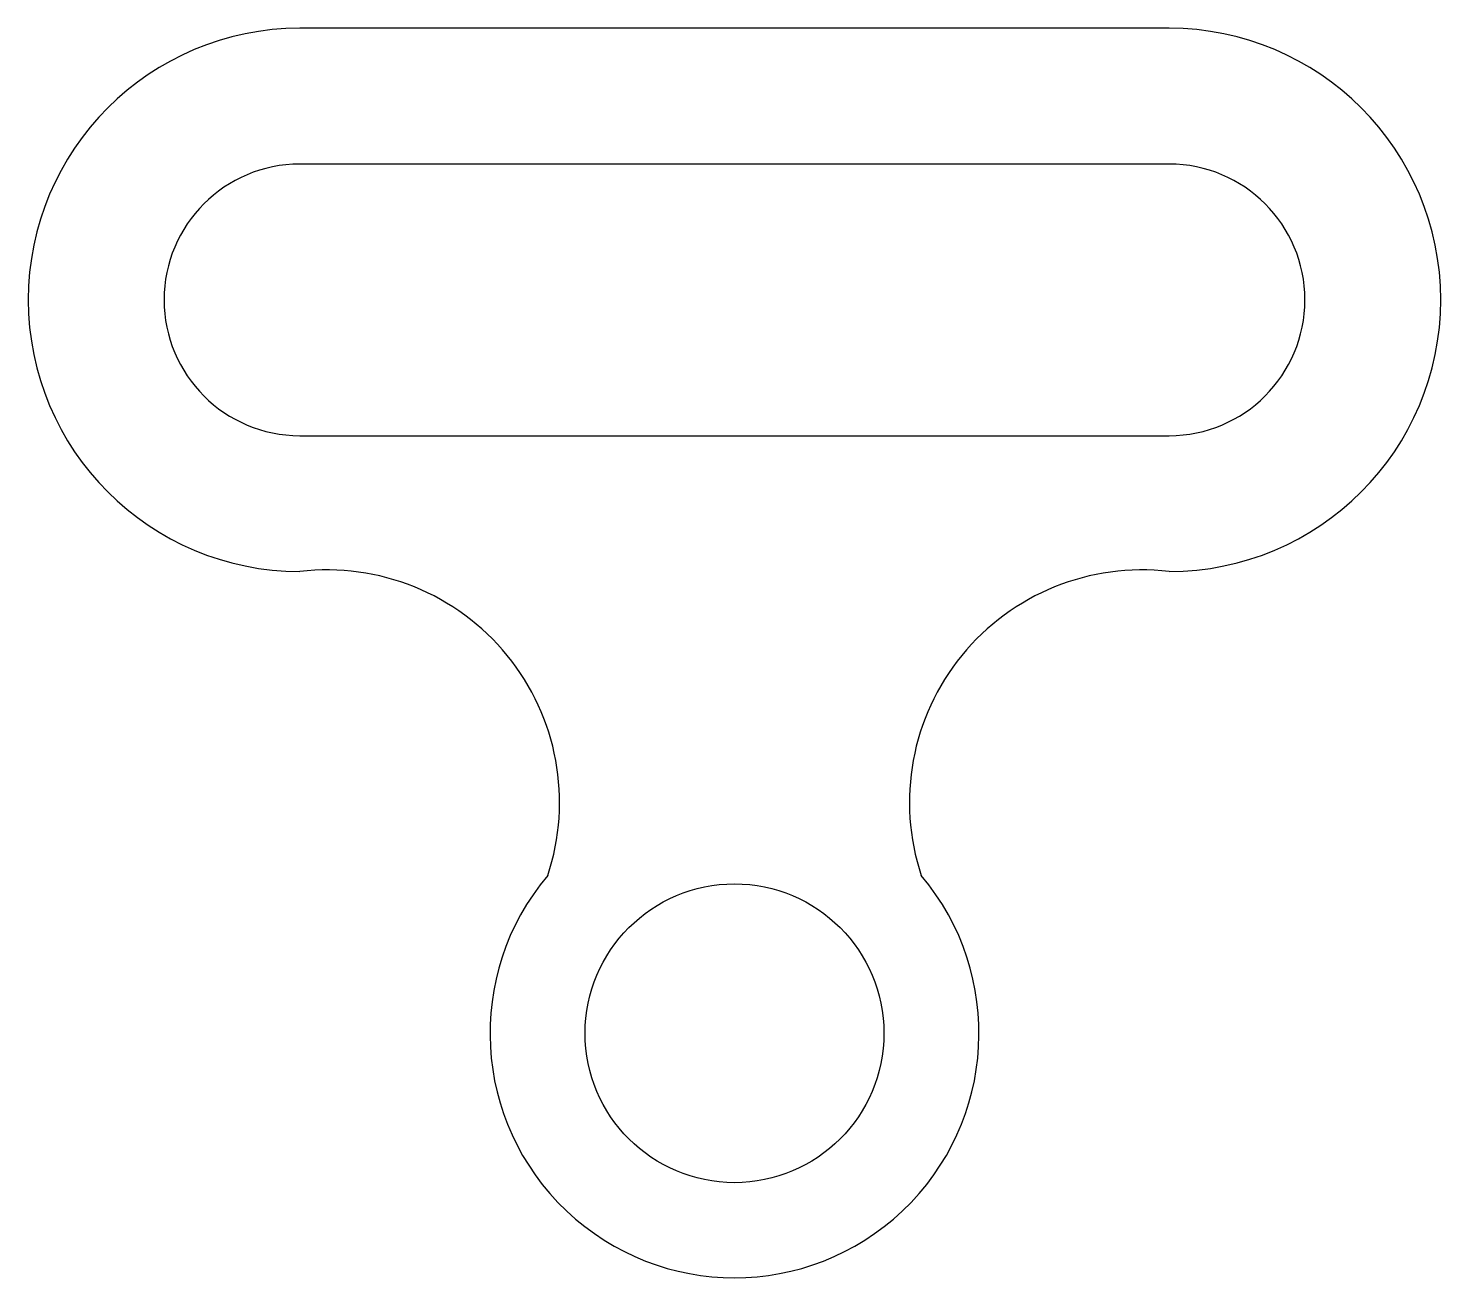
# Model space of a CAD drawing. Header units: millimetres. Extents: x -52 to 52, y -18 to 74.
import ezdxf

# ---------------------------------------------------------------- set-up
doc = ezdxf.new("R2010")
doc.units = ezdxf.units.MM

msp = doc.modelspace()

# ---------------------------------------------------------------- linework, layer by layer
at = {"color": 7, "linetype": 'Continuous', "lineweight": 25}
for p, q in [((32, 74), (-32, 74)), ((32, 64), (-32, 64)), ((-32, 44), (32, 44))]:
    msp.add_line(p, q, dxfattribs=at)
msp.add_circle((0, 0), 11, dxfattribs=at)
for centre, radius, start, end in [((-32, 54), 20, 90, 270), ((32, 54), 20, 270, 90), ((-32, 54), 10, 90, 270), ((32, 54), 10, 270, 90), ((-30, 17), 17.12, 341.6581, 96.7098), ((30, 17), 17.12, 83.2902, 198.3419), ((0, 0), 18, 139.82, 40.18)]:
    msp.add_arc(centre, radius, start, end, dxfattribs=at)

doc.saveas('drawing.dxf')
